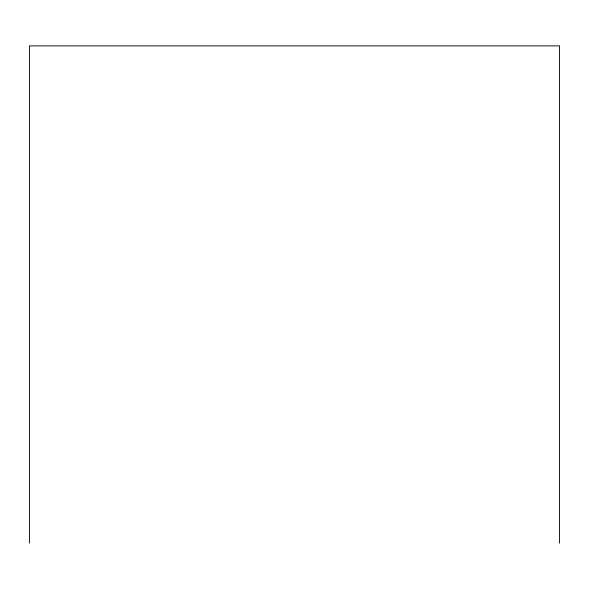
<?xml version="1.0" encoding="UTF-8"?>
<svg xmlns="http://www.w3.org/2000/svg" width="589" height="589" viewBox="0 0 589 589"><rect width="100%" height="100%" fill="white"/><g stroke="black" fill="none" stroke-linecap="round" stroke-linejoin="round"><path stroke-width="0.88" d="M559.55 543.124L559.55 45.876L29.45 45.876L29.45 543.124"/></g></svg>
